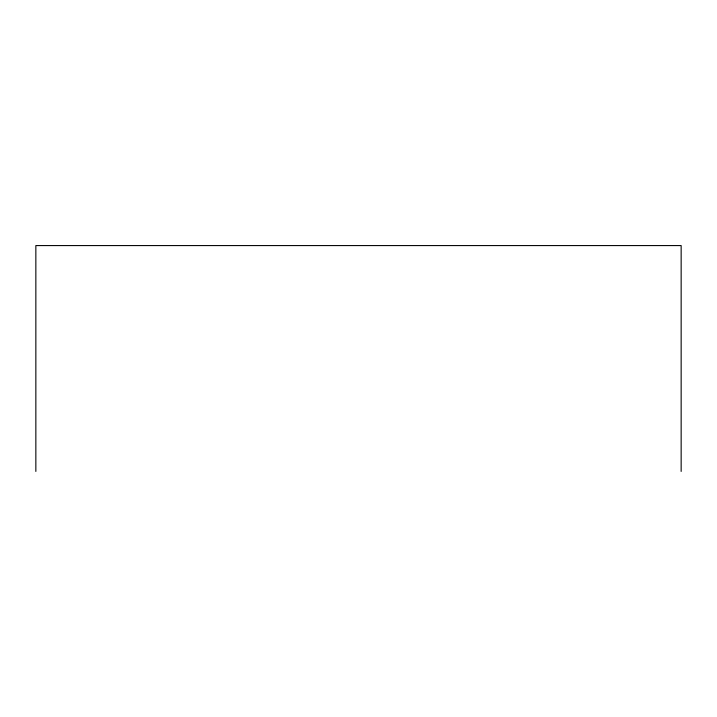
<?xml version="1.0" encoding="UTF-8"?>
<svg xmlns="http://www.w3.org/2000/svg" width="717" height="717" viewBox="0 0 717 717"><rect width="100%" height="100%" fill="white"/><g stroke="black" fill="none" stroke-linecap="round" stroke-linejoin="round"><path stroke-width="1.08" d="M681.15 471.428L681.15 245.572L35.85 245.572L35.85 471.428"/></g></svg>
